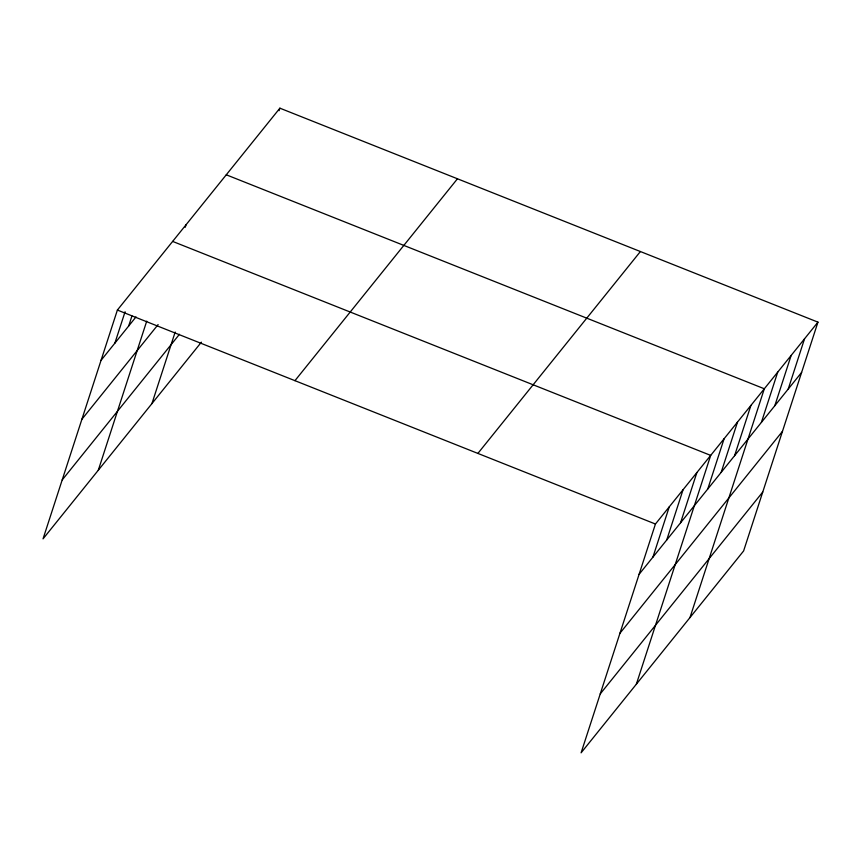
<?xml version="1.0" encoding="UTF-8"?>
<svg xmlns="http://www.w3.org/2000/svg" width="861" height="861" viewBox="0 0 861 861"><rect width="100%" height="100%" fill="white"/><g stroke="black" fill="none" stroke-linecap="round" stroke-linejoin="round"><path stroke-width="1.29" d="M817.95 322.143L655.436 524.026L581.1 752.826L743.613 550.943L817.95 322.143L279.9 108.174L117.387 310.057L43.05 538.857L201.377 342.172M114.868 343.173L125.082 311.747M128.687 326.007L131.948 315.955M98.305 470.214L146.736 321.142M185.233 227.272L186.051 224.764M151.934 403.594L175.181 332.034M279.082 110.692L279.9 108.174M652.918 557.142L669.255 506.871M666.726 539.987L683.064 489.715M680.545 522.821L696.883 472.549M636.354 684.183L710.691 455.394L172.641 241.414M707.764 489.005L724.101 438.733M721.174 472.355L737.511 422.084M734.584 455.695L750.91 405.423M689.984 617.563L764.32 388.774L226.271 174.794M761.393 422.385L777.731 372.113M774.803 405.735L791.141 355.464M788.213 389.075L804.54 338.803M101.06 360.328L135.995 316.923M81.913 419.242L158.112 324.575M62.196 479.943L179.454 334.272M294.946 380.67L457.46 178.787M477.877 453.424L640.39 251.541M639.099 574.309L801.613 372.426M619.963 633.212L782.477 431.329M600.235 693.912L762.749 492.029M117.387 310.057L655.436 524.026"/></g></svg>
